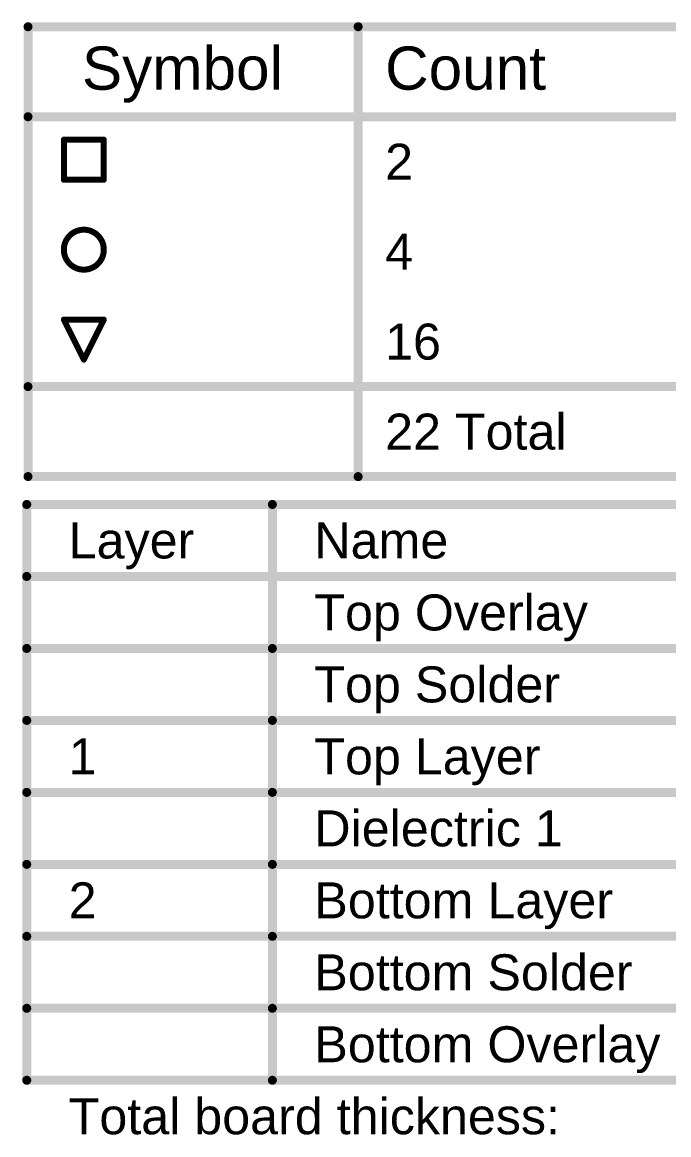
# Model space of a CAD drawing. Header units: inches. Extents: x -3 to 347, y -14 to 33.
# Drawn here: x 21.26 to 48.66, y -14.09 to 33.02 of the extents above; entities that cross this region are included whole.
import ezdxf

# ---------------------------------------------------------------- set-up
doc = ezdxf.new("R2010")
doc.units = ezdxf.units.IN
doc.layers.add('Drill Drawing', color=1, linetype='Continuous')
doc.layers.add('Fabrication_Layer', color=76, linetype='Continuous')
doc.styles.add('Arial', font='', dxfattribs={"height": 0.2})
doc.styles.get('Arial').set_extended_font_data('Arial')

msp = doc.modelspace()

# ---------------------------------------------------------------- linework, layer by layer
at = {"layer": 'Drill Drawing'}
for points in [[(21.501, 32.83, 0.381, 0.381, 0), (346.733, 32.83, 0.381, 0.381, 0)], [(21.501, 13.78, 0.381, 0.381, 0), (21.501, 32.83, 0.381, 0.381, 0)], [(35.493, 13.78, 0.381, 0.381, 0), (35.493, 32.83, 0.381, 0.381, 0)], [(21.501, 29.02, 0.381, 0.381, 0), (346.733, 29.02, 0.381, 0.381, 0)], [(23.02, 28.046, 0.254, 0.254, 0), (24.713, 28.046, 0.254, 0.254, 0)], [(23.02, 26.352, 0.254, 0.254, 0), (23.02, 28.046, 0.254, 0.254, 0)], [(24.713, 26.352, 0.254, 0.254, 0), (24.713, 28.046, 0.254, 0.254, 0)], [(23.02, 26.352, 0.254, 0.254, 0), (24.713, 26.352, 0.254, 0.254, 0)], [(23.02, 20.426, 0.254, 0.254, 0), (24.713, 20.426, 0.254, 0.254, 0)], [(23.02, 20.426, 0.254, 0.254, 0), (23.866, 18.733, 0.254, 0.254, 0)], [(23.866, 18.733, 0.254, 0.254, 0), (24.713, 20.426, 0.254, 0.254, 0)], [(21.501, 17.59, 0.381, 0.381, 0), (346.733, 17.59, 0.381, 0.381, 0)], [(21.501, 13.78, 0.381, 0.381, 0), (346.733, 13.78, 0.381, 0.381, 0)]]:
    msp.add_lwpolyline(points, format="xyseb", dxfattribs=at)
for points in [[(21.406, 32.83, 0.191, 0.191, 1), (21.596, 32.83, 0.191, 0.191, 1)], [(21.406, 32.83, 0.191, 0.191, 1), (21.596, 32.83, 0.191, 0.191, 1)], [(35.398, 32.83, 0.191, 0.191, 1), (35.589, 32.83, 0.191, 0.191, 1)], [(21.406, 29.02, 0.191, 0.191, 1), (21.596, 29.02, 0.191, 0.191, 1)], [(22.956, 28.046, 0.127, 0.127, 1), (23.083, 28.046, 0.127, 0.127, 1)], [(22.956, 28.046, 0.127, 0.127, 1), (23.083, 28.046, 0.127, 0.127, 1)], [(24.65, 28.046, 0.127, 0.127, 1), (24.777, 28.046, 0.127, 0.127, 1)], [(24.65, 28.046, 0.127, 0.127, 1), (24.777, 28.046, 0.127, 0.127, 1)], [(22.956, 26.352, 0.127, 0.127, 1), (23.083, 26.352, 0.127, 0.127, 1)], [(22.956, 26.352, 0.127, 0.127, 1), (23.083, 26.352, 0.127, 0.127, 1)], [(24.65, 26.352, 0.127, 0.127, 1), (24.777, 26.352, 0.127, 0.127, 1)], [(24.65, 26.352, 0.127, 0.127, 1), (24.777, 26.352, 0.127, 0.127, 1)], [(24.713, 23.389, 0.254, 0.254, 1), (23.02, 23.389, 0.254, 0.254, 1)], [(22.956, 23.389, 0.127, 0.127, 1), (23.083, 23.389, 0.127, 0.127, 1)], [(24.65, 23.389, 0.127, 0.127, 1), (24.777, 23.389, 0.127, 0.127, 1)], [(22.956, 20.426, 0.127, 0.127, 1), (23.083, 20.426, 0.127, 0.127, 1)], [(22.956, 20.426, 0.127, 0.127, 1), (23.083, 20.426, 0.127, 0.127, 1)], [(24.65, 20.426, 0.127, 0.127, 1), (24.777, 20.426, 0.127, 0.127, 1)], [(24.65, 20.426, 0.127, 0.127, 1), (24.777, 20.426, 0.127, 0.127, 1)], [(23.803, 18.733, 0.127, 0.127, 1), (23.93, 18.733, 0.127, 0.127, 1)], [(23.803, 18.733, 0.127, 0.127, 1), (23.93, 18.733, 0.127, 0.127, 1)], [(21.406, 17.59, 0.191, 0.191, 1), (21.596, 17.59, 0.191, 0.191, 1)], [(21.406, 13.78, 0.191, 0.191, 1), (21.596, 13.78, 0.191, 0.191, 1)], [(21.406, 13.78, 0.191, 0.191, 1), (21.596, 13.78, 0.191, 0.191, 1)], [(35.398, 13.78, 0.191, 0.191, 1), (35.589, 13.78, 0.191, 0.191, 1)]]:
    msp.add_lwpolyline(points, format="xyseb", close=True, dxfattribs=at)
at = {"layer": 'Fabrication_Layer'}
for points in [[(21.446, -11.786, 0.381, 0.381, 0), (21.446, 12.598, 0.381, 0.381, 0)], [(21.446, 12.598, 0.381, 0.381, 0), (136.732, 12.598, 0.381, 0.381, 0)], [(31.858, -11.786, 0.381, 0.381, 0), (31.858, 12.598, 0.381, 0.381, 0)], [(21.446, 9.55, 0.381, 0.381, 0), (136.732, 9.55, 0.381, 0.381, 0)], [(21.446, 6.502, 0.381, 0.381, 0), (31.858, 6.502, 0.381, 0.381, 0)], [(31.858, 6.502, 0.381, 0.381, 0), (55.474, 6.502, 0.381, 0.381, 0)], [(21.446, 3.454, 0.381, 0.381, 0), (31.858, 3.454, 0.381, 0.381, 0)], [(31.858, 3.454, 0.381, 0.381, 0), (55.474, 3.454, 0.381, 0.381, 0)], [(21.446, 0.406, 0.381, 0.381, 0), (31.858, 0.406, 0.381, 0.381, 0)], [(31.858, 0.406, 0.381, 0.381, 0), (55.474, 0.406, 0.381, 0.381, 0)], [(21.446, -2.642, 0.381, 0.381, 0), (31.858, -2.642, 0.381, 0.381, 0)], [(31.858, -2.642, 0.381, 0.381, 0), (55.474, -2.642, 0.381, 0.381, 0)], [(21.446, -5.69, 0.381, 0.381, 0), (31.858, -5.69, 0.381, 0.381, 0)], [(31.858, -5.69, 0.381, 0.381, 0), (55.474, -5.69, 0.381, 0.381, 0)], [(21.446, -8.738, 0.381, 0.381, 0), (31.858, -8.738, 0.381, 0.381, 0)], [(31.858, -8.738, 0.381, 0.381, 0), (55.474, -8.738, 0.381, 0.381, 0)], [(21.446, -11.786, 0.381, 0.381, 0), (31.858, -11.786, 0.381, 0.381, 0)], [(31.858, -11.786, 0.381, 0.381, 0), (55.474, -11.786, 0.381, 0.381, 0)]]:
    msp.add_lwpolyline(points, format="xyseb", dxfattribs=at)
for points in [[(21.351, 12.598, 0.191, 0.191, 1), (21.542, 12.598, 0.191, 0.191, 1)], [(21.351, 12.598, 0.191, 0.191, 1), (21.542, 12.598, 0.191, 0.191, 1)], [(31.763, 12.598, 0.191, 0.191, 1), (31.953, 12.598, 0.191, 0.191, 1)], [(21.351, 9.55, 0.191, 0.191, 1), (21.542, 9.55, 0.191, 0.191, 1)], [(21.351, 6.502, 0.191, 0.191, 1), (21.542, 6.502, 0.191, 0.191, 1)], [(31.763, 6.502, 0.191, 0.191, 1), (31.953, 6.502, 0.191, 0.191, 1)], [(31.763, 6.502, 0.191, 0.191, 1), (31.953, 6.502, 0.191, 0.191, 1)], [(21.351, 3.454, 0.191, 0.191, 1), (21.542, 3.454, 0.191, 0.191, 1)], [(31.763, 3.454, 0.191, 0.191, 1), (31.953, 3.454, 0.191, 0.191, 1)], [(31.763, 3.454, 0.191, 0.191, 1), (31.953, 3.454, 0.191, 0.191, 1)], [(21.351, 0.406, 0.191, 0.191, 1), (21.542, 0.406, 0.191, 0.191, 1)], [(31.763, 0.406, 0.191, 0.191, 1), (31.953, 0.406, 0.191, 0.191, 1)], [(31.763, 0.406, 0.191, 0.191, 1), (31.953, 0.406, 0.191, 0.191, 1)], [(21.351, -2.642, 0.191, 0.191, 1), (21.542, -2.642, 0.191, 0.191, 1)], [(31.763, -2.642, 0.191, 0.191, 1), (31.953, -2.642, 0.191, 0.191, 1)], [(31.763, -2.642, 0.191, 0.191, 1), (31.953, -2.642, 0.191, 0.191, 1)], [(21.351, -5.69, 0.191, 0.191, 1), (21.542, -5.69, 0.191, 0.191, 1)], [(31.763, -5.69, 0.191, 0.191, 1), (31.953, -5.69, 0.191, 0.191, 1)], [(31.763, -5.69, 0.191, 0.191, 1), (31.953, -5.69, 0.191, 0.191, 1)], [(21.351, -8.738, 0.191, 0.191, 1), (21.542, -8.738, 0.191, 0.191, 1)], [(31.763, -8.738, 0.191, 0.191, 1), (31.953, -8.738, 0.191, 0.191, 1)], [(31.763, -8.738, 0.191, 0.191, 1), (31.953, -8.738, 0.191, 0.191, 1)], [(21.351, -11.786, 0.191, 0.191, 1), (21.542, -11.786, 0.191, 0.191, 1)], [(21.351, -11.786, 0.191, 0.191, 1), (21.542, -11.786, 0.191, 0.191, 1)], [(31.763, -11.786, 0.191, 0.191, 1), (31.953, -11.786, 0.191, 0.191, 1)], [(31.763, -11.786, 0.191, 0.191, 1), (31.953, -11.786, 0.191, 0.191, 1)], [(31.763, -11.786, 0.191, 0.191, 1), (31.953, -11.786, 0.191, 0.191, 1)]]:
    msp.add_lwpolyline(points, format="xyseb", close=True, dxfattribs=at)

# ---------------------------------------------------------------- texts
at = {"layer": 'Drill Drawing', "style": 'Arial'}
for s, height, p in [('Symbol', 1.8288, (23.787, 30.163)), ('Count', 1.8288, (36.636, 30.163)), ('2', 1.524, (36.636, 26.352)), ('4', 1.524, (36.636, 22.543)), ('16', 1.524, (36.636, 18.733)), ('22 Total', 1.524, (36.636, 14.922))]:
    msp.add_text(s, height=height, dxfattribs=at).set_placement(p)
at = {"layer": 'Fabrication_Layer', "style": 'Arial'}
for s, p in [('Layer', (23.224, 10.312)), ('Name', (33.636, 10.312)), ('Top Overlay', (33.636, 7.264)), ('Top Solder', (33.636, 4.216)), ('1', (23.224, 1.168)), ('Top Layer', (33.636, 1.168)), ('Dielectric 1', (33.636, -1.88)), ('2', (23.224, -4.928)), ('Bottom Layer', (33.636, -4.928)), ('Bottom Solder', (33.636, -7.976)), ('Bottom Overlay', (33.636, -11.024)), ('Total board thickness:', (23.224, -14.072))]:
    msp.add_text(s, height=1.524, dxfattribs=at).set_placement(p)

doc.saveas('drawing.dxf')
